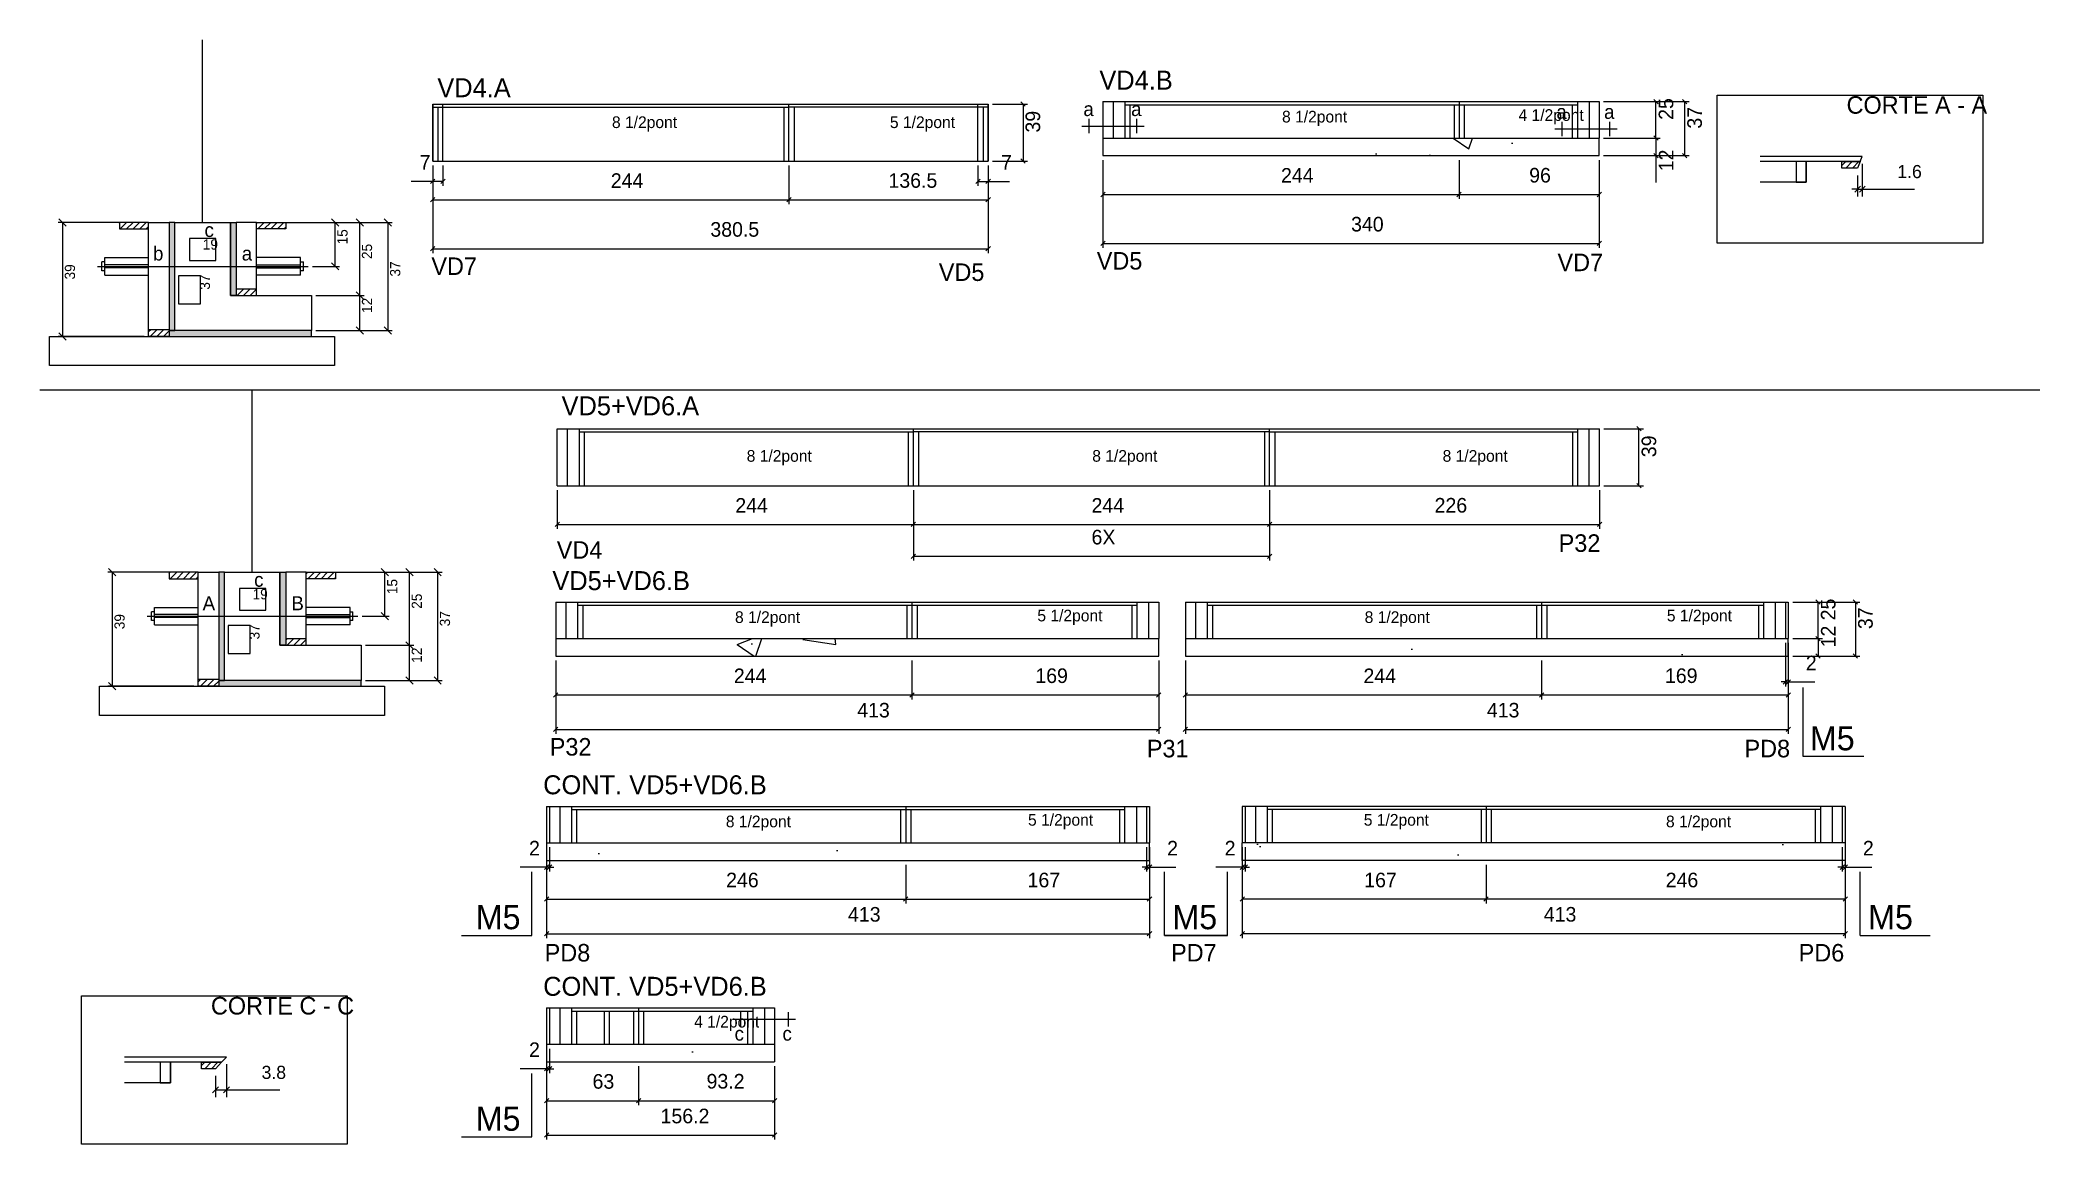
# Model space of a CAD drawing. Header units: metres. Extents: x 6563 to 7933, y 2870 to 3626.
import ezdxf

# ---------------------------------------------------------------- set-up
doc = ezdxf.new("R2010")
doc.units = ezdxf.units.M
for name, color, linetype in [('5', 7, 'Continuous'), ('barrote', 7, 'Continuous'), ('CONCRETO', 7, 'Continuous'), ('COTA', 7, 'Continuous'), ('Cota Seção (2x)', 7, 'Continuous'), ('Cotas', 7, 'Continuous'), ('detalhes', 7, 'Continuous'), ('Hachura', 7, 'Continuous'), ('Madeira', 7, 'Continuous'), ('NOMENCLATURA', 7, 'Continuous'), ('Painéis', 7, 'Continuous'), ('SARR_2.2x7', 7, 'Continuous'), ('SARR_3.5x7', 7, 'Continuous'), ('TENSOR', 7, 'Continuous'), ('texto', 7, 'Continuous'), ('TEXTO PILAR', 7, 'Continuous'), ('Texto Seção', 7, 'Continuous')]:
    doc.layers.add(name, color=color, linetype=linetype)

msp = doc.modelspace()

# ---------------------------------------------------------------- hatches: boundary and pattern name
at = {"layer": 'COTA'}
h = msp.add_hatch(dxfattribs=at)
h.set_pattern_fill('AR-CONC')
h.paths.add_polyline_path([(7631.8, 3547.1), (7290.8, 3547.1), (7290.8, 3559.1), (7631.8, 3559.1), (7631.8, 3547.1)])
h = msp.add_hatch(dxfattribs=at)
h.set_pattern_fill('AR-CONC')
h.paths.add_polyline_path([(7329, 3204.4), (6916, 3204.4), (6916, 3216.4), (7329, 3216.4), (7329, 3204.4)])
h = msp.add_hatch(dxfattribs=at)
h.set_pattern_fill('AR-CONC')
h.paths.add_polyline_path([(7760.3, 3204.4), (7347.3, 3204.4), (7347.3, 3216.4), (7760.3, 3216.4), (7760.3, 3204.4)])
h = msp.add_hatch(dxfattribs=at)
h.set_pattern_fill('AR-CONC')
h.paths.add_polyline_path([(7322.7, 3064.5), (6909.7, 3064.5), (6909.7, 3076.5), (7322.7, 3076.5), (7322.7, 3064.5)])
h = msp.add_hatch(dxfattribs=at)
h.set_pattern_fill('AR-CONC')
h.paths.add_polyline_path([(7386.3, 3064.5), (7799.3, 3064.5), (7799.3, 3076.5), (7386.3, 3076.5), (7386.3, 3064.5)])
h = msp.add_hatch(dxfattribs=at)
h.set_pattern_fill('AR-CONC')
h.paths.add_polyline_path([(7065.9, 2926.6), (7065.9, 2938.6), (6909.7, 2938.6), (6909.7, 2926.6), (7065.9, 2926.6)])
at = {"layer": 'Hachura'}
h = msp.add_hatch(dxfattribs=at)
h.set_pattern_fill('ANSI31')
h.paths.add_polyline_path([(7809.5, 3543), (7807.8, 3538.6), (7797, 3538.6), (7797, 3543), (7809.5, 3543)])
h = msp.add_hatch(dxfattribs=at)
h.set_pattern_fill('ANSI31')
h.paths.add_polyline_path([(6617.1, 3501.3), (6617.1, 3496.9), (6637.1, 3496.9), (6637.1, 3501.3), (6617.1, 3501.3)])
h = msp.add_hatch(color=7, dxfattribs=at)
h.dxf.hatch_style = 1
h.paths.add_polyline_path([(6651.1, 3501.3), (6655.1, 3501.3), (6655.1, 3427.3), (6651.1, 3427.3), (6651.1, 3501.3)])
h = msp.add_hatch(color=7, dxfattribs=at)
h.dxf.hatch_style = 1
h.paths.add_polyline_path([(6693.1, 3501.3), (6697.1, 3501.3), (6697.1, 3451.3), (6693.1, 3451.3), (6693.1, 3501.3)])
h = msp.add_hatch(dxfattribs=at)
h.set_pattern_fill('ANSI31')
h.paths.add_polyline_path([(6731.1, 3501.3), (6731.1, 3496.9), (6711.1, 3496.9), (6711.1, 3501.3), (6731.1, 3501.3)])
h = msp.add_hatch(dxfattribs=at)
h.set_pattern_fill('ANSI31')
h.paths.add_polyline_path([(6697.1, 3455.7), (6697.1, 3451.3), (6711.1, 3451.3), (6711.1, 3455.7), (6697.1, 3455.7)])
h = msp.add_hatch(dxfattribs=at)
h.set_pattern_fill('ANSI31')
h.paths.add_polyline_path([(6651.1, 3428.1), (6651.1, 3423.3), (6637.1, 3423.3), (6637.1, 3428.1), (6651.1, 3428.1)])
h = msp.add_hatch(color=7, dxfattribs=at)
h.dxf.hatch_style = 1
h.paths.add_polyline_path([(6651.1, 3427.3), (6651.1, 3423.3), (6748.7, 3423.3), (6748.7, 3427.3), (6651.1, 3427.3)])
h = msp.add_hatch(dxfattribs=at)
h.set_pattern_fill('ANSI31')
h.paths.add_polyline_path([(6651.1, 3261.8), (6651.1, 3257.4), (6671.1, 3257.4), (6671.1, 3261.8), (6651.1, 3261.8)])
h = msp.add_hatch(color=7, dxfattribs=at)
h.dxf.hatch_style = 1
h.paths.add_polyline_path([(6685.1, 3261.8), (6689.1, 3261.8), (6689.1, 3187.8), (6685.1, 3187.8), (6685.1, 3261.8)])
h = msp.add_hatch(color=7, dxfattribs=at)
h.dxf.hatch_style = 1
h.paths.add_polyline_path([(6727.1, 3261.8), (6731.1, 3261.8), (6731.1, 3211.8), (6727.1, 3211.8), (6727.1, 3261.8)])
h = msp.add_hatch(dxfattribs=at)
h.set_pattern_fill('ANSI31')
h.paths.add_polyline_path([(6765.1, 3261.8), (6765.1, 3257.4), (6745.1, 3257.4), (6745.1, 3261.8), (6765.1, 3261.8)])
h = msp.add_hatch(dxfattribs=at)
h.set_pattern_fill('ANSI31')
h.paths.add_polyline_path([(6731.1, 3216.2), (6731.1, 3211.8), (6745.1, 3211.8), (6745.1, 3216.2), (6731.1, 3216.2)])
h = msp.add_hatch(dxfattribs=at)
h.set_pattern_fill('ANSI31')
h.paths.add_polyline_path([(6685.1, 3188.6), (6685.1, 3183.8), (6671.1, 3183.8), (6671.1, 3188.6), (6685.1, 3188.6)])
h = msp.add_hatch(color=7, dxfattribs=at)
h.dxf.hatch_style = 1
h.paths.add_polyline_path([(6685.1, 3187.8), (6685.1, 3183.8), (6782.7, 3183.8), (6782.7, 3187.8), (6685.1, 3187.8)])
h = msp.add_hatch(dxfattribs=at)
h.set_pattern_fill('ANSI31')
h.paths.add_polyline_path([(6687.1, 2926.3), (6682.9, 2921.9), (6673.3, 2921.9), (6673.3, 2926.3), (6687.1, 2926.3)])

# ---------------------------------------------------------------- linework, layer by layer
at = {"color": 7, "lineweight": 25}
for p, q in [((6605.1, 3468.3), (6605.1, 3474.3)), ((6607.1, 3474.3), (6605.1, 3474.3)), ((6607.1, 3468.3), (6605.1, 3468.3)), ((6607.1, 3465.3), (6607.1, 3477.3)), ((6607.1, 3477.3), (6637.1, 3477.3)), ((6637.1, 3472.3), (6607.1, 3472.3)), ((6637.1, 3470.3), (6607.1, 3470.3)), ((6741.1, 3477.3), (6711.1, 3477.3)), ((6711.1, 3472.3), (6741.1, 3472.3)), ((6711.1, 3470.3), (6741.1, 3470.3)), ((6741.1, 3465.3), (6741.1, 3477.3)), ((6741.1, 3474.3), (6743.1, 3474.3)), ((6743.1, 3468.3), (6741.1, 3468.3)), ((6743.1, 3468.3), (6743.1, 3474.3)), ((6607.1, 3465.3), (6637.1, 3465.3)), ((6741.1, 3465.3), (6711.1, 3465.3)), ((6639.1, 3228.8), (6639.1, 3234.8)), ((6641.1, 3234.8), (6639.1, 3234.8)), ((6641.1, 3225.8), (6641.1, 3237.8)), ((6641.1, 3237.8), (6671.1, 3237.8)), ((6775.1, 3237.8), (6745.1, 3237.8)), ((6775.1, 3225.8), (6775.1, 3237.8)), ((6775.1, 3234.8), (6777.1, 3234.8)), ((6777.1, 3228.8), (6777.1, 3234.8)), ((6641.1, 3228.8), (6639.1, 3228.8)), ((6671.1, 3232.8), (6641.1, 3232.8)), ((6671.1, 3230.8), (6641.1, 3230.8)), ((6641.1, 3225.8), (6671.1, 3225.8)), ((6745.1, 3232.8), (6775.1, 3232.8)), ((6745.1, 3230.8), (6775.1, 3230.8)), ((6775.1, 3225.8), (6745.1, 3225.8)), ((6777.1, 3228.8), (6775.1, 3228.8))]:
    msp.add_line(p, q, dxfattribs=at)
at = {"layer": 'barrote', "color": 251, "lineweight": 25}
for points in [[(6764.5, 3403.3), (6569.3, 3403.3), (6569.3, 3423.3), (6764.5, 3423.3)], [(6798.6, 3163.8), (6603.4, 3163.8), (6603.4, 3183.8), (6798.6, 3183.8)]]:
    msp.add_lwpolyline(points, close=True, dxfattribs=at)
at = {"layer": 'CONCRETO', "color": 251, "lineweight": 25}
for points in [[(6748.7, 3451.3), (6748.7, 3427.3), (6655.1, 3427.3), (6655.1, 3455.3), (6655.1, 3455.3), (6655.1, 3501.3), (6693.1, 3501.3), (6693.1, 3451.3)], [(6782.7, 3211.8), (6782.7, 3187.8), (6689.1, 3187.8), (6689.1, 3215.8), (6689.1, 3215.8), (6689.1, 3261.8), (6727.1, 3261.8), (6727.1, 3211.8)]]:
    msp.add_lwpolyline(points, close=True, dxfattribs=at)
at = {"layer": 'COTA', "color": 4, "lineweight": 25}
for p, q in [((7215.2, 3582.4), (7239.1, 3582.4)), ((7236.1, 3582.4), (7236.1, 3543.4)), ((7633.8, 3584.1), (7672.6, 3584.1)), ((7633.8, 3584.1), (7692.4, 3584.1)), ((7669.6, 3559.1), (7669.6, 3584.1)), ((7689.4, 3547.1), (7689.4, 3584.1)), ((7633.8, 3559.1), (7672.6, 3559.1)), ((7633.8, 3559.1), (7672.6, 3559.1)), ((7669.6, 3559.1), (7669.6, 3547.1)), ((6831.7, 3540.4), (6831.7, 3513.9)), ((6831.7, 3540.4), (6831.7, 3480.4)), ((6831.7, 3540.4), (6831.7, 3526.5)), ((6838.7, 3540.4), (6838.7, 3526.5)), ((7075.7, 3540.4), (7075.7, 3513.9)), ((7075.7, 3540.4), (7075.7, 3513.9)), ((7205.2, 3540.4), (7205.2, 3526.5)), ((7212.2, 3540.4), (7212.2, 3513.9)), ((7212.2, 3540.4), (7212.2, 3480.4)), ((7212.2, 3540.4), (7212.2, 3526.5)), ((7215.2, 3543.4), (7239.1, 3543.4)), ((7290.8, 3544.1), (7290.8, 3517.5)), ((7290.8, 3544.1), (7290.8, 3484)), ((7534.8, 3544.1), (7534.8, 3517.5)), ((7534.8, 3544.1), (7534.8, 3517.5)), ((7630.8, 3544.1), (7630.8, 3517.5)), ((7630.8, 3544.1), (7630.8, 3484)), ((7633.8, 3547.1), (7672.6, 3547.1)), ((7633.8, 3547.1), (7692.4, 3547.1)), ((7669.6, 3547.1), (7669.6, 3528.8)), ((7811, 3541.6), (7811, 3519.2)), ((6831.7, 3529.5), (6816.9, 3529.5)), ((6838.7, 3529.5), (6831.7, 3529.5)), ((7205.2, 3529.5), (7212.2, 3529.5)), ((7212.2, 3529.5), (7226.9, 3529.5)), ((7807.8, 3524.2), (7803.8, 3524.2)), ((7807.8, 3533.6), (7807.8, 3519.2)), ((7807.8, 3524.2), (7811, 3524.2)), ((7811, 3524.2), (7846.8, 3524.2)), ((6831.7, 3516.9), (7075.7, 3516.9)), ((7075.7, 3516.9), (7212.2, 3516.9)), ((7290.8, 3520.5), (7534.8, 3520.5)), ((7534.8, 3520.5), (7630.8, 3520.5)), ((6618.5, 3501.3), (6575.2, 3501.3)), ((6578.2, 3501.3), (6578.2, 3423.3)), ((6729.7, 3501.3), (6804, 3501.3)), ((6729.7, 3501.3), (6784.7, 3501.3)), ((6749.4, 3501.3), (6767.9, 3501.3)), ((6764.9, 3471.3), (6764.9, 3501.3)), ((6781.7, 3451.3), (6781.7, 3501.3)), ((6801, 3501.3), (6801, 3427.3)), ((6831.7, 3483.4), (7212.2, 3483.4)), ((7290.8, 3487), (7630.8, 3487)), ((6749.4, 3471.3), (6767.9, 3471.3)), ((6751.7, 3451.3), (6784.7, 3451.3)), ((6751.7, 3451.3), (6784.7, 3451.3)), ((6781.7, 3427.3), (6781.7, 3451.3)), ((6751.7, 3427.3), (6804, 3427.3)), ((6751.7, 3427.3), (6784.7, 3427.3)), ((6634.1, 3423.3), (6575.2, 3423.3)), ((7634, 3360.1), (7661, 3360.1)), ((7658, 3321.1), (7658, 3360.1)), ((6917, 3318.1), (6917, 3291.6)), ((7161, 3318.1), (7161, 3269.8)), ((7161, 3318.1), (7161, 3291.6)), ((7161, 3318.1), (7161, 3291.6)), ((7405, 3318.1), (7405, 3291.6)), ((7405, 3318.1), (7405, 3269.8)), ((7405, 3317.3), (7405, 3291.6)), ((7631, 3318.1), (7631, 3291.6)), ((7634, 3321.1), (7661, 3321.1)), ((6917, 3294.6), (7161, 3294.6)), ((7161, 3294.6), (7405, 3294.6)), ((7405, 3294.6), (7631, 3294.6)), ((6652.5, 3261.8), (6609.2, 3261.8)), ((6612.2, 3261.8), (6612.2, 3183.8)), ((6763.7, 3261.8), (6838.1, 3261.8)), ((6763.7, 3261.8), (6818.8, 3261.8)), ((6783.4, 3261.8), (6802, 3261.8)), ((6799, 3231.8), (6799, 3261.8)), ((6815.8, 3211.8), (6815.8, 3261.8)), ((6835.1, 3261.8), (6835.1, 3187.8)), ((7161, 3272.8), (7405, 3272.8)), ((7763.3, 3241.4), (7783.7, 3241.4)), ((7763.3, 3241.4), (7809.3, 3241.4)), ((7780.7, 3216.4), (7780.7, 3241.4)), ((7806.3, 3241.4), (7806.3, 3204.4)), ((6783.4, 3231.8), (6802, 3231.8)), ((6785.7, 3211.8), (6818.8, 3211.8)), ((6785.7, 3211.8), (6818.8, 3211.8)), ((6815.8, 3187.8), (6815.8, 3211.8)), ((7758.3, 3213.4), (7758.3, 3183.7)), ((7760.3, 3213.4), (7760.3, 3183.7)), ((7763.3, 3216.4), (7783.7, 3216.4)), ((7763.3, 3216.4), (7783.7, 3216.4)), ((7780.7, 3216.4), (7780.7, 3204.4)), ((6916, 3201.4), (6916, 3174.8)), ((6916, 3201.4), (6916, 3151.2)), ((7160, 3201.4), (7160, 3174.8)), ((7160, 3201.4), (7160, 3174.8)), ((7329, 3201.4), (7329, 3174.8)), ((7329, 3201.4), (7329, 3151.2)), ((7347.3, 3201.4), (7347.3, 3174.8)), ((7347.3, 3201.4), (7347.3, 3151.2)), ((7591.3, 3201.4), (7591.3, 3174.8)), ((7591.3, 3201.4), (7591.3, 3174.8)), ((7760.3, 3201.4), (7760.3, 3174.8)), ((7760.3, 3201.4), (7760.3, 3151.2)), ((7763.3, 3204.4), (7783.7, 3204.4)), ((7763.3, 3204.4), (7809.3, 3204.4)), ((6668.1, 3183.8), (6609.2, 3183.8)), ((6785.7, 3187.8), (6838.1, 3187.8)), ((6785.7, 3187.8), (6818.8, 3187.8)), ((7758.3, 3186.7), (7755.3, 3186.7)), ((7758.3, 3186.7), (7760.3, 3186.7)), ((7760.3, 3186.7), (7778.4, 3186.7)), ((6916, 3177.8), (7160, 3177.8)), ((7160, 3177.8), (7329, 3177.8)), ((7347.3, 3177.8), (7591.3, 3177.8)), ((7591.3, 3177.8), (7760.3, 3177.8)), ((6916, 3154.2), (7329, 3154.2)), ((7347.3, 3154.2), (7760.3, 3154.2)), ((6909.7, 3073.5), (6909.7, 3056.9)), ((6911.7, 3073.5), (6911.7, 3056.9)), ((7320.7, 3073.5), (7320.7, 3056.9)), ((7322.7, 3073.5), (7322.7, 3056.9)), ((7386.3, 3073.5), (7386.3, 3056.9)), ((7388.3, 3073.5), (7388.3, 3056.9)), ((7797.3, 3073.5), (7797.3, 3056.9)), ((7799.3, 3073.5), (7799.3, 3056.9)), ((6909.7, 3059.9), (6891.6, 3059.9)), ((6909.7, 3061.5), (6909.7, 3035)), ((6909.7, 3061.5), (6909.7, 3011.3)), ((6911.7, 3059.9), (6909.7, 3059.9)), ((6911.7, 3059.9), (6914.7, 3059.9)), ((7155.7, 3061.5), (7155.7, 3035)), ((7155.7, 3061.5), (7155.7, 3035)), ((7320.7, 3059.9), (7317.7, 3059.9)), ((7320.7, 3059.9), (7322.7, 3059.9)), ((7322.7, 3061.5), (7322.7, 3035)), ((7322.7, 3061.5), (7322.7, 3011.3)), ((7322.7, 3059.9), (7340.8, 3059.9)), ((7386.3, 3059.9), (7368.2, 3059.9)), ((7386.3, 3061.5), (7386.3, 3035)), ((7386.3, 3061.5), (7386.3, 3011.3)), ((7388.3, 3059.9), (7386.3, 3059.9)), ((7388.3, 3059.9), (7391.3, 3059.9)), ((7553.3, 3061.5), (7553.3, 3035)), ((7553.3, 3061.5), (7553.3, 3035)), ((7797.3, 3059.9), (7794.3, 3059.9)), ((7797.3, 3059.9), (7799.3, 3059.9)), ((7799.3, 3061.5), (7799.3, 3035)), ((7799.3, 3061.5), (7799.3, 3011.3)), ((7799.3, 3059.9), (7817.4, 3059.9)), ((6909.7, 3038), (7155.7, 3038)), ((7155.7, 3038), (7322.7, 3038)), ((7553.3, 3038), (7386.3, 3038)), ((7799.3, 3038), (7553.3, 3038)), ((6909.7, 3014.3), (7322.7, 3014.3)), ((7799.3, 3014.3), (7386.3, 3014.3)), ((6909.7, 2935.6), (6909.7, 2918.9)), ((6911.7, 2935.6), (6911.7, 2918.9)), ((6690.5, 2924.9), (6690.5, 2902.4)), ((6909.7, 2921.9), (6891.6, 2921.9)), ((6909.7, 2923.6), (6909.7, 2897)), ((6909.7, 2923.6), (6909.7, 2873.4)), ((6911.7, 2921.9), (6909.7, 2921.9)), ((6911.7, 2921.9), (6914.7, 2921.9)), ((6972.7, 2923.6), (6972.7, 2897)), ((6972.7, 2923.6), (6972.7, 2897)), ((7065.9, 2923.6), (7065.9, 2897)), ((7065.9, 2923.6), (7065.9, 2873.4)), ((6682.9, 2916.9), (6682.9, 2902.4)), ((6682.9, 2907.4), (6695.5, 2907.4)), ((6690.5, 2907.4), (6727, 2907.4)), ((6909.7, 2900), (6972.7, 2900)), ((6972.7, 2900), (7065.9, 2900)), ((6909.7, 2876.4), (7065.9, 2876.4))]:
    msp.add_line(p, q, dxfattribs=at)
at = {"layer": 'COTA', "color": 0, "lineweight": 25}
for p, q in [((7237.6, 3580.9), (7234.6, 3583.9)), ((7671.1, 3582.6), (7668.1, 3585.6)), ((7690.9, 3582.6), (7687.9, 3585.6)), ((7668.1, 3560.6), (7671.1, 3557.6)), ((7671.1, 3557.6), (7668.1, 3560.6)), ((7668.1, 3548.6), (7671.1, 3545.6)), ((7687.9, 3548.6), (7690.9, 3545.6)), ((7234.6, 3544.9), (7237.6, 3541.9)), ((6833.2, 3531), (6830.2, 3528)), ((6837.2, 3528), (6840.2, 3531)), ((7206.7, 3531), (7203.7, 3528)), ((7210.7, 3528), (7213.7, 3531)), ((7292.3, 3522), (7289.3, 3519)), ((7533.3, 3519), (7536.3, 3522)), ((7536.3, 3522), (7533.3, 3519)), ((7629.3, 3519), (7632.3, 3522)), ((6833.2, 3518.4), (6830.2, 3515.4)), ((7074.2, 3515.4), (7077.2, 3518.4)), ((7077.2, 3518.4), (7074.2, 3515.4)), ((7210.7, 3515.4), (7213.7, 3518.4)), ((6833.2, 3484.9), (6830.2, 3481.9)), ((7210.7, 3481.9), (7213.7, 3484.9)), ((7292.3, 3488.5), (7289.3, 3485.5)), ((7629.3, 3485.5), (7632.3, 3488.5)), ((7659.5, 3358.6), (7656.5, 3361.6)), ((7656.5, 3322.6), (7659.5, 3319.6)), ((6918.5, 3296.1), (6915.5, 3293.1)), ((7159.5, 3293.1), (7162.5, 3296.1)), ((7162.5, 3296.1), (7159.5, 3293.1)), ((7406.5, 3296.1), (7403.5, 3293.1)), ((7403.5, 3293.1), (7406.5, 3296.1)), ((7629.5, 3293.1), (7632.5, 3296.1)), ((7162.5, 3274.3), (7159.5, 3271.3)), ((7403.5, 3271.3), (7406.5, 3274.3)), ((7782.2, 3239.9), (7779.2, 3242.9)), ((7807.8, 3239.9), (7804.8, 3242.9)), ((7779.2, 3217.9), (7782.2, 3214.9)), ((7782.2, 3214.9), (7779.2, 3217.9)), ((7779.2, 3205.9), (7782.2, 3202.9)), ((7804.8, 3205.9), (7807.8, 3202.9)), ((6917.5, 3179.3), (6914.5, 3176.3)), ((7158.5, 3176.3), (7161.5, 3179.3)), ((7161.5, 3179.3), (7158.5, 3176.3)), ((7327.5, 3176.3), (7330.5, 3179.3)), ((7348.8, 3179.3), (7345.8, 3176.3)), ((7589.8, 3176.3), (7592.8, 3179.3)), ((7592.8, 3179.3), (7589.8, 3176.3)), ((7756.8, 3185.2), (7759.8, 3188.2)), ((7761.8, 3188.2), (7758.8, 3185.2)), ((7758.8, 3176.3), (7761.8, 3179.3)), ((6917.5, 3155.7), (6914.5, 3152.7)), ((7327.5, 3152.7), (7330.5, 3155.7)), ((7348.8, 3155.7), (7345.8, 3152.7)), ((7758.8, 3152.7), (7761.8, 3155.7)), ((6908.2, 3058.4), (6911.2, 3061.4)), ((6913.2, 3061.4), (6910.2, 3058.4)), ((7319.2, 3058.4), (7322.2, 3061.4)), ((7324.2, 3061.4), (7321.2, 3058.4)), ((7384.8, 3058.4), (7387.8, 3061.4)), ((7389.8, 3061.4), (7386.8, 3058.4)), ((7795.8, 3058.4), (7798.8, 3061.4)), ((7800.8, 3061.4), (7797.8, 3058.4)), ((6911.2, 3039.5), (6908.2, 3036.5)), ((7154.2, 3036.5), (7157.2, 3039.5)), ((7157.2, 3039.5), (7154.2, 3036.5)), ((7321.2, 3036.5), (7324.2, 3039.5)), ((7387.8, 3039.5), (7384.8, 3036.5)), ((7554.8, 3039.5), (7551.8, 3036.5)), ((7551.8, 3036.5), (7554.8, 3039.5)), ((7797.8, 3036.5), (7800.8, 3039.5)), ((6911.2, 3015.8), (6908.2, 3012.8)), ((7321.2, 3012.8), (7324.2, 3015.8)), ((7387.8, 3015.8), (7384.8, 3012.8)), ((7797.8, 3012.8), (7800.8, 3015.8)), ((6908.2, 2920.4), (6911.2, 2923.4)), ((6913.2, 2923.4), (6910.2, 2920.4)), ((6911.2, 2901.5), (6908.2, 2898.5)), ((6971.2, 2898.5), (6974.2, 2901.5)), ((6974.2, 2901.5), (6971.2, 2898.5)), ((7064.4, 2898.5), (7067.4, 2901.5)), ((6911.2, 2877.9), (6908.2, 2874.9)), ((7064.4, 2874.9), (7067.4, 2877.9))]:
    msp.add_line(p, q, dxfattribs=at)
at = {"layer": 'COTA', "color": 241, "lineweight": 25}
for p, q in [((7290.8, 3559.1), (7290.8, 3547.1)), ((7630.8, 3547.1), (7630.8, 3559.1)), ((7290.8, 3547.1), (7630.8, 3547.1)), ((6562.7, 3386.8), (7932.7, 3386.8)), ((6916, 3216.4), (6916, 3204.4)), ((7329, 3204.4), (7329, 3216.4)), ((7347.3, 3216.4), (7347.3, 3204.4)), ((7760.3, 3204.4), (7760.3, 3216.4)), ((6916, 3204.4), (7329, 3204.4)), ((7347.3, 3204.4), (7760.3, 3204.4)), ((6909.7, 3076.5), (6909.7, 3064.5)), ((7322.7, 3064.5), (7322.7, 3076.5)), ((7386.3, 3064.5), (7386.3, 3076.5)), ((7799.3, 3076.5), (7799.3, 3064.5)), ((6909.7, 3064.5), (7322.7, 3064.5)), ((7799.3, 3064.5), (7386.3, 3064.5)), ((6909.7, 2938.6), (6909.7, 2926.6)), ((7065.9, 2938.6), (7065.9, 2926.6)), ((6909.7, 2926.6), (7065.9, 2926.6))]:
    msp.add_line(p, q, dxfattribs=at)
at = {"layer": 'COTA', "color": 0, "lineweight": 25}
for points in [[(7805.8, 3522.2), (7809.8, 3526.2)], [(7813, 3526.2), (7809, 3522.2)], [(6580.7, 3498.8), (6575.7, 3503.8)], [(6767.4, 3498.8), (6762.4, 3503.8)], [(6784.2, 3498.8), (6779.2, 3503.8)], [(6803.5, 3498.8), (6798.5, 3503.8)], [(6762.4, 3473.8), (6767.4, 3468.8)], [(6784.2, 3448.8), (6779.2, 3453.8)], [(6779.2, 3453.8), (6784.2, 3448.8)], [(6575.7, 3425.8), (6580.7, 3420.8)], [(6779.2, 3429.8), (6784.2, 3424.8)], [(6798.5, 3429.8), (6803.5, 3424.8)], [(6614.7, 3259.3), (6609.7, 3264.3)], [(6801.5, 3259.3), (6796.5, 3264.3)], [(6818.3, 3259.3), (6813.3, 3264.3)], [(6837.6, 3259.3), (6832.6, 3264.3)], [(6796.5, 3234.3), (6801.5, 3229.3)], [(6818.3, 3209.3), (6813.3, 3214.3)], [(6813.3, 3214.3), (6818.3, 3209.3)], [(6609.7, 3186.3), (6614.7, 3181.3)], [(6813.3, 3190.3), (6818.3, 3185.3)], [(6832.6, 3190.3), (6837.6, 3185.3)], [(6684.9, 2909.4), (6680.9, 2905.4)], [(6688.5, 2905.4), (6692.5, 2909.4)]]:
    msp.add_lwpolyline(points, dxfattribs=at)
at = {"layer": 'Cota Seção (2x)', "color": 180, "lineweight": 25}
for p, q in [((6683.2, 3490.3), (6665.2, 3490.3)), ((6665.2, 3490.3), (6665.2, 3475.3)), ((6683.2, 3475.3), (6683.2, 3490.3)), ((6665.2, 3475.3), (6683.2, 3475.3)), ((6672.6, 3464.9), (6657.6, 3464.9)), ((6657.6, 3464.9), (6657.6, 3445.6)), ((6672.6, 3445.6), (6672.6, 3464.9)), ((6657.6, 3445.6), (6672.6, 3445.6)), ((6717.3, 3250.8), (6699.3, 3250.8)), ((6699.3, 3250.8), (6699.3, 3235.8)), ((6717.3, 3235.8), (6717.3, 3250.8)), ((6699.3, 3235.8), (6717.3, 3235.8)), ((6706.6, 3225.4), (6691.6, 3225.4)), ((6691.6, 3225.4), (6691.6, 3206.1)), ((6706.6, 3206.1), (6706.6, 3225.4)), ((6691.6, 3206.1), (6706.6, 3206.1))]:
    msp.add_line(p, q, dxfattribs=at)
at = {"layer": 'Cotas', "color": 1, "lineweight": 25}
for points in [[(7711.6, 3588.5), (7893.6, 3588.5), (7893.6, 3487.1), (7711.6, 3487.1)], [(6591.2, 2971.8), (6773.1, 2971.8), (6773.1, 2870.3), (6591.2, 2870.3)]]:
    msp.add_lwpolyline(points, close=True, dxfattribs=at)
at = {"layer": 'Madeira', "color": 126, "lineweight": 18}
for points in [[(7772.6, 3543), (7772.6, 3529), (7741.1, 3529)], [(6652.1, 2926.3), (6652.1, 2912.3), (6620.7, 2912.3)]]:
    msp.add_lwpolyline(points, dxfattribs=at)
for points in [[(7772.6, 3529), (7772.6, 3543), (7765.6, 3543), (7765.6, 3529)], [(7797, 3543), (7809.5, 3543), (7807.8, 3538.6), (7797, 3538.6)], [(6617.1, 3501.3), (6617.1, 3496.9), (6637.1, 3496.9), (6637.1, 3501.3)], [(6651.1, 3423.3), (6637.1, 3423.3), (6637.1, 3501.3), (6651.1, 3501.3)], [(6697.1, 3451.3), (6711.1, 3451.3), (6711.1, 3501.3), (6697.1, 3501.3)], [(6731.1, 3501.3), (6731.1, 3496.9), (6711.1, 3496.9), (6711.1, 3501.3)], [(6697.1, 3455.7), (6697.1, 3451.3), (6711.1, 3451.3), (6711.1, 3455.7)], [(6651.1, 3428.1), (6651.1, 3423.3), (6637.1, 3423.3), (6637.1, 3428.1)], [(6651.1, 3261.8), (6651.1, 3257.4), (6671.1, 3257.4), (6671.1, 3261.8)], [(6685.1, 3183.8), (6671.1, 3183.8), (6671.1, 3261.8), (6685.1, 3261.8)], [(6731.1, 3211.8), (6745.1, 3211.8), (6745.1, 3261.8), (6731.1, 3261.8)], [(6765.1, 3261.8), (6765.1, 3257.4), (6745.1, 3257.4), (6745.1, 3261.8)], [(6731.1, 3216.2), (6731.1, 3211.8), (6745.1, 3211.8), (6745.1, 3216.2)], [(6685.1, 3188.6), (6685.1, 3183.8), (6671.1, 3183.8), (6671.1, 3188.6)], [(6652.1, 2912.3), (6652.1, 2926.3), (6645.1, 2926.3), (6645.1, 2912.3)], [(6673.3, 2926.3), (6687.1, 2926.3), (6682.9, 2921.9), (6673.3, 2921.9)]]:
    msp.add_lwpolyline(points, close=True, dxfattribs=at)
at = {"layer": 'NOMENCLATURA', "color": 7, "lineweight": 25}
for p, q in [((7276.4, 3567.3), (7319.1, 3567.3)), ((7281.4, 3562.4), (7281.4, 3572.3)), ((7314.1, 3562.4), (7314.1, 3572.3)), ((7600.4, 3565.4), (7643.1, 3565.4)), ((7605.4, 3560.4), (7605.4, 3570.3)), ((7638.1, 3560.4), (7638.1, 3570.3)), ((7770.5, 3135.7), (7770.5, 3182.9)), ((7812.1, 3135.7), (7770.5, 3135.7)), ((6899.5, 3013.2), (6899.5, 3056.6)), ((7332.9, 3013.2), (7332.9, 3056.6)), ((7376.1, 3013.2), (7376.1, 3056.6)), ((7809.5, 3013.2), (7809.5, 3056.6)), ((6851.5, 3013.2), (6899.5, 3013.2)), ((7332.9, 3013.2), (7376.1, 3013.2)), ((7376.1, 3013.2), (7332.9, 3013.2)), ((7809.5, 3013.2), (7857.5, 3013.2)), ((7042.5, 2960.7), (7042.5, 2950.7)), ((7075.3, 2960.7), (7075.3, 2950.7)), ((7037.5, 2955.7), (7080.3, 2955.7)), ((6899.5, 2875.2), (6899.5, 2918.6)), ((6851.5, 2875.2), (6899.5, 2875.2))]:
    msp.add_line(p, q, dxfattribs=at)
at = {"layer": 'Painéis', "color": 200, "lineweight": 25}
for p, q in [((6831.7, 3582.4), (7212.2, 3582.4)), ((6831.7, 3543.4), (6831.7, 3582.4)), ((7075.7, 3543.4), (7075.7, 3582.4)), ((7212.2, 3543.4), (7212.2, 3582.4)), ((7290.8, 3584.1), (7630.8, 3584.1)), ((7290.8, 3584.1), (7290.8, 3559.1)), ((7534.8, 3584.1), (7534.8, 3559.1)), ((7630.8, 3584.1), (7630.8, 3559.1)), ((7290.8, 3559.1), (7630.8, 3559.1)), ((6831.7, 3543.4), (7212.2, 3543.4)), ((7811, 3546.6), (7741.1, 3546.6)), ((7809.5, 3543), (7741.1, 3543)), ((7809.5, 3543), (7811, 3546.6)), ((6917, 3321.1), (6917, 3360.1)), ((6917, 3360.1), (7631, 3360.1)), ((7161, 3321.1), (7161, 3360.1)), ((7405, 3321.1), (7405, 3360.1)), ((7405, 3321.1), (7405, 3360.1)), ((7405, 3321.1), (7405, 3360.1)), ((7631, 3321.1), (7631, 3360.1)), ((6917, 3321.1), (7631, 3321.1)), ((6916, 3241.4), (7329, 3241.4)), ((6916, 3241.4), (6916, 3216.4)), ((7160, 3241.4), (7160, 3216.4)), ((7329, 3241.4), (7329, 3216.4)), ((7347.3, 3241.4), (7760.3, 3241.4)), ((7347.3, 3241.4), (7347.3, 3216.4)), ((7591.3, 3241.4), (7591.3, 3216.4)), ((7758.3, 3241.4), (7758.3, 3216.4)), ((7760.3, 3241.4), (7760.3, 3216.4)), ((6916, 3216.4), (7329, 3216.4)), ((7347.3, 3216.4), (7760.3, 3216.4)), ((6909.7, 3101.5), (7322.7, 3101.5)), ((6909.7, 3101.5), (6909.7, 3076.5)), ((6911.7, 3101.5), (6911.7, 3076.5)), ((7155.7, 3101.5), (7155.7, 3076.5)), ((7320.7, 3101.5), (7320.7, 3076.5)), ((7322.7, 3101.5), (7322.7, 3076.5)), ((7799.3, 3101.5), (7386.3, 3101.5)), ((7386.3, 3101.5), (7386.3, 3076.5)), ((7388.3, 3101.5), (7388.3, 3076.5)), ((7553.3, 3101.5), (7553.3, 3076.5)), ((7797.3, 3101.5), (7797.3, 3076.5)), ((7799.3, 3101.5), (7799.3, 3076.5)), ((6909.7, 3076.5), (7322.7, 3076.5)), ((7799.3, 3076.5), (7386.3, 3076.5)), ((6909.7, 2963.6), (7065.9, 2963.6)), ((6909.7, 2963.6), (6909.7, 2938.6)), ((6911.7, 2963.6), (6911.7, 2938.6)), ((6972.7, 2963.6), (6972.7, 2938.6)), ((7065.9, 2963.6), (7065.9, 2938.6)), ((6909.7, 2938.6), (7065.9, 2938.6)), ((6690.5, 2929.9), (6620.6, 2929.9)), ((6687.1, 2926.3), (6620.7, 2926.3)), ((6687.1, 2926.3), (6690.5, 2929.9))]:
    msp.add_line(p, q, dxfattribs=at)
for points in [[(6651.1, 3427.3), (6655.1, 3427.3), (6655.1, 3501.3), (6651.1, 3501.3)], [(6697.1, 3451.3), (6693.1, 3451.3), (6693.1, 3501.3), (6697.1, 3501.3)], [(6651.1, 3427.3), (6651.1, 3423.3), (6748.7, 3423.3), (6748.7, 3427.3)], [(6685.1, 3187.8), (6689.1, 3187.8), (6689.1, 3261.8), (6685.1, 3261.8)], [(6731.1, 3211.8), (6727.1, 3211.8), (6727.1, 3261.8), (6731.1, 3261.8)], [(6685.1, 3187.8), (6685.1, 3183.8), (6782.7, 3183.8), (6782.7, 3187.8)]]:
    msp.add_lwpolyline(points, close=True, dxfattribs=at)
at = {"layer": 'SARR_2.2x7', "color": 40, "lineweight": 25}
for p, q in [((6831.7, 3580.2), (7075.7, 3580.2)), ((6838.7, 3543.4), (6838.7, 3582.4)), ((7212.2, 3580.2), (7075.7, 3580.2)), ((7205.2, 3543.4), (7205.2, 3582.4)), ((7297.8, 3584.1), (7297.8, 3559.1)), ((7305.8, 3581.9), (7534.8, 3581.9)), ((7534.8, 3581.9), (7615.8, 3581.9)), ((7623.8, 3584.1), (7623.8, 3559.1)), ((6924, 3321.1), (6924, 3360.1)), ((6932, 3357.9), (7161, 3357.9)), ((7405, 3357.9), (7161, 3357.9)), ((7405, 3357.9), (7616, 3357.9)), ((7624, 3321.1), (7624, 3360.1)), ((6923, 3241.4), (6923, 3216.4)), ((6931, 3239.2), (7160, 3239.2)), ((7160, 3239.2), (7314, 3239.2)), ((7322, 3241.4), (7322, 3216.4)), ((7354.3, 3241.4), (7354.3, 3216.4)), ((7362.3, 3239.2), (7591.3, 3239.2)), ((7591.3, 3239.2), (7743.3, 3239.2)), ((7751.3, 3241.4), (7751.3, 3216.4)), ((6918.7, 3101.5), (6918.7, 3076.5)), ((6926.7, 3099.3), (7155.7, 3099.3)), ((7155.7, 3099.3), (7305.7, 3099.3)), ((7313.7, 3101.5), (7313.7, 3076.5)), ((7395.3, 3101.5), (7395.3, 3076.5)), ((7553.3, 3099.3), (7403.3, 3099.3)), ((7782.3, 3099.3), (7553.3, 3099.3)), ((7790.3, 3101.5), (7790.3, 3076.5)), ((6918.7, 2963.6), (6918.7, 2938.6)), ((6926.7, 2961.4), (6972.7, 2961.4)), ((6972.7, 2961.4), (7050.9, 2961.4)), ((7058.9, 2963.6), (7058.9, 2938.6))]:
    msp.add_line(p, q, dxfattribs=at)
at = {"layer": 'SARR_3.5x7', "color": 81, "lineweight": 25}
for p, q in [((6831.7, 3582.4), (6831.7, 3543.4)), ((6835.2, 3580.2), (6835.2, 3543.4)), ((7072.2, 3580.2), (7072.2, 3543.4)), ((7079.2, 3580.2), (7079.2, 3543.4)), ((7208.7, 3580.2), (7208.7, 3543.4)), ((7212.2, 3582.4), (7212.2, 3543.4)), ((7305.8, 3584.1), (7305.8, 3559.1)), ((7309.3, 3581.9), (7309.3, 3559.1)), ((7531.3, 3581.9), (7531.3, 3559.1)), ((7538.3, 3581.9), (7538.3, 3559.1)), ((7612.3, 3581.9), (7612.3, 3559.1)), ((7615.8, 3584.1), (7615.8, 3559.1)), ((6932, 3360.1), (6932, 3321.1)), ((6935.5, 3357.9), (6935.5, 3321.1)), ((7157.5, 3357.9), (7157.5, 3321.1)), ((7164.5, 3357.9), (7164.5, 3321.1)), ((7401.5, 3357.9), (7401.5, 3321.1)), ((7408.5, 3357.9), (7408.5, 3321.1)), ((7612.5, 3357.9), (7612.5, 3321.1)), ((7616, 3360.1), (7616, 3321.1)), ((6931, 3241.4), (6931, 3216.4)), ((6934.5, 3239.2), (6934.5, 3216.4)), ((7156.5, 3239.2), (7156.5, 3216.4)), ((7163.5, 3239.2), (7163.5, 3216.4)), ((7310.5, 3239.2), (7310.5, 3216.4)), ((7314, 3241.4), (7314, 3216.4)), ((7362.3, 3241.4), (7362.3, 3216.4)), ((7365.8, 3239.2), (7365.8, 3216.4)), ((7587.8, 3239.2), (7587.8, 3216.4)), ((7594.8, 3239.2), (7594.8, 3216.4)), ((7739.8, 3239.2), (7739.8, 3216.4)), ((7743.3, 3241.4), (7743.3, 3216.4)), ((6926.7, 3101.5), (6926.7, 3076.5)), ((6930.2, 3099.3), (6930.2, 3076.5)), ((7152.2, 3099.3), (7152.2, 3076.5)), ((7159.2, 3099.3), (7159.2, 3076.5)), ((7302.2, 3099.3), (7302.2, 3076.5)), ((7305.7, 3101.5), (7305.7, 3076.5)), ((7403.3, 3101.5), (7403.3, 3076.5)), ((7406.8, 3099.3), (7406.8, 3076.5)), ((7549.8, 3099.3), (7549.8, 3076.5)), ((7556.8, 3099.3), (7556.8, 3076.5)), ((7778.8, 3099.3), (7778.8, 3076.5)), ((7782.3, 3101.5), (7782.3, 3076.5)), ((6926.7, 2963.6), (6926.7, 2938.6)), ((6930.2, 2961.4), (6930.2, 2938.6)), ((6949.2, 2961.4), (6949.2, 2938.6)), ((6952.7, 2961.4), (6952.7, 2938.6)), ((6969.2, 2961.4), (6969.2, 2938.6)), ((6976.2, 2961.4), (6976.2, 2938.6)), ((7047.4, 2961.4), (7047.4, 2938.6)), ((7050.9, 2963.6), (7050.9, 2938.6))]:
    msp.add_line(p, q, dxfattribs=at)
at = {"layer": 'TENSOR', "color": 3, "lineweight": 25}
for p, q in [((6602.1, 3471.3), (6746.4, 3471.3)), ((6636.1, 3231.8), (6780.4, 3231.8))]:
    msp.add_line(p, q, dxfattribs=at)
at = {"layer": 'Texto Seção', "color": 252, "lineweight": 15}
for p, q in [((6674.1, 3501.3), (6674.1, 3626.3)), ((6708.1, 3261.8), (6708.1, 3386.8))]:
    msp.add_line(p, q, dxfattribs=at)

# ---------------------------------------------------------------- texts
at = {"layer": '5', "color": 5, "lineweight": 25}
for s, rotation, p in [('VD5', 360, (7286.6, 3469.1)), ('VD7', 360, (7602.2, 3468)), ('VD7', 360, (6830.8, 3465.4)), ('VD5', 360, (7178.4, 3461.3)), ('P32', 0, (7603, 3275.8)), ('VD4', 0, (6916.7, 3271.1)), ('P32', 360, (6911.9, 3136.3)), ('P31', 360, (7320.9, 3135.1)), ('PD8', 360, (7730.3, 3135.1)), ('PD8', 360, (6908.4, 2995.3)), ('PD7', 360, (7337.5, 2995.3)), ('PD6', 0, (7767.4, 2995.3))]:
    msp.add_text(s, height=12, rotation=rotation, dxfattribs=at).set_placement(p)
at = {"layer": 'COTA', "color": 240, "lineweight": 25}
for s, p in [('39', (7247.8, 3562.9)), ('25', (7681.5, 3571.6)), ('37', (7701.1, 3565.6)), ('12', (7681.6, 3536.4)), ('39', (7669.8, 3340.6)), ('25', (7792.6, 3228.9)), ('37', (7818.1, 3222.9)), ('12', (7792.7, 3210.4))]:
    msp.add_text(s, height=10, rotation=90, dxfattribs=at).set_placement(p)
for s, height, p in [('7', 10, (6822.8, 3537.6)), ('244', 10, (6953.7, 3525)), ('136.5', 10, (7143.9, 3525.1)), ('7', 10, (7221, 3537.6)), ('244', 10, (7412.8, 3528.6)), ('96', 10, (7582.8, 3528.7)), ('1.6', 9, (7835, 3531.7)), ('380.5', 10, (7021.9, 3491.6)), ('340', 10, (7460.8, 3495.2)), ('244', 10, (7039, 3302.6)), ('244', 10, (7283, 3302.6)), ('226', 10, (7518, 3302.7)), ('6X', 10, (7283, 3280.9)), ('244', 10, (7038, 3185.9)), ('169', 10, (7244.5, 3186)), ('244', 10, (7469.3, 3185.9)), ('169', 10, (7675.8, 3186)), ('2', 10, (7772.3, 3194.7)), ('413', 10, (7122.5, 3162.4)), ('413', 10, (7553.8, 3162.4)), ('2', 10, (6897.7, 3067.9)), ('2', 10, (7334.8, 3067.9)), ('2', 10, (7374.2, 3067.9)), ('2', 10, (7811.4, 3067.9)), ('246', 10, (7032.7, 3046.1)), ('167', 10, (7239.2, 3046.1)), ('167', 10, (7469.8, 3046.1)), ('246', 10, (7676.3, 3046.1)), ('413', 10, (7116.2, 3022.6)), ('413', 10, (7592.8, 3022.6)), ('2', 10, (6897.7, 2929.9)), ('3.8', 9, (6714.5, 2914.9)), ('63', 10, (6941.2, 2908.2)), ('93.2', 10, (7019.3, 2908.3)), ('156.2', 10, (6987.8, 2884.5))]:
    msp.add_text(s, height=height, dxfattribs=at).set_placement(p)
at = {"layer": 'COTA', "color": 1, "lineweight": 25}
for s, p in [('15', (6773.4, 3486.3)), ('25', (6790.2, 3476.3)), ('39', (6586.7, 3462.3)), ('37', (6809.5, 3464.3)), ('12', (6790.2, 3439.3)), ('15', (6807.5, 3246.8)), ('25', (6824.3, 3236.8)), ('37', (6843.6, 3224.8)), ('39', (6620.7, 3222.8)), ('12', (6824.3, 3199.8))]:
    msp.add_text(s, height=7, rotation=90, dxfattribs=at).set_placement(p)
at = {"layer": 'Cota Seção (2x)', "color": 1, "lineweight": 25}
for p in [(6674.2, 3482.8), (6708.3, 3243.3)]:
    msp.add_text('19', height=7, dxfattribs=at).set_placement(p)
for p in [(6679.1, 3455.3), (6713.1, 3215.8)]:
    msp.add_text('37', height=7, rotation=90, dxfattribs=at).set_placement(p)
at = {"layer": 'detalhes', "color": 4, "lineweight": 25}
for s, p in [('a', (7277.4, 3574.2)), ('a', (7310.1, 3574.2)), ('a', (7601.4, 3572.3)), ('a', (7634.1, 3572.3)), ('c', (6675.4, 3491.4)), ('b', (6640.1, 3475.3)), ('a', (6700.9, 3475.3)), ('c', (6709.4, 3251.9)), ('A', (6674.1, 3235.8)), ('B', (6734.9, 3235.8)), ('c', (7038.5, 2941.1)), ('c', (7071.3, 2941.1))]:
    msp.add_text(s, height=9.6, dxfattribs=at).set_placement(p)
at = {"layer": 'NOMENCLATURA', "color": 7, "lineweight": 25}
for p in [(7775.1, 3139.9), (6861.2, 3017.4), (7338.4, 3017.4), (7815, 3017.4), (6861.2, 2879.4)]:
    msp.add_text('M5', height=16.5, dxfattribs=at).set_placement(p)
at = {"layer": 'texto', "color": 2, "lineweight": 25}
for s, p in [('8 1/2pont', (7413.5, 3569.8)), ('4 1/2pont', (7575.5, 3570.9)), ('8 1/2pont', (6954.5, 3566)), ('5 1/2pont', (7144.9, 3566)), ('8 1/2pont', (7046.8, 3337.5)), ('8 1/2pont', (7283.5, 3337.5)), ('8 1/2pont', (7523.5, 3337.5)), ('8 1/2pont', (7038.8, 3227.1)), ('5 1/2pont', (7245.9, 3228.2)), ('8 1/2pont', (7470.1, 3227.1)), ('5 1/2pont', (7677.1, 3228.2)), ('5 1/2pont', (7239.5, 3088.3)), ('5 1/2pont', (7469.5, 3088.3)), ('8 1/2pont', (7032.5, 3087.2)), ('8 1/2pont', (7676.5, 3087.2)), ('4 1/2pont', (7010.8, 2950.1))]:
    msp.add_text(s, height=8, dxfattribs=at).set_placement(p)
at = {"layer": 'TEXTO PILAR', "color": 3, "lineweight": 15}
for s, p in [('CORTE A - A', (7800.2, 3575.8)), ('CORTE C - C', (6679.8, 2959))]:
    msp.add_text(s, height=12, dxfattribs=at).set_placement(p)
at = {"layer": 'Texto Seção', "color": 7, "lineweight": 15}
for s, p in [('VD4.B', (7288.4, 3592.3)), ('VD4.A', (6834.9, 3587.1)), ('VD5+VD6.A', (6920, 3369.3)), ('VD5+VD6.B', (6913.7, 3249.6)), ('CONT. VD5+VD6.B', (6907.4, 3109.8)), ('CONT. VD5+VD6.B', (6907.4, 2971.8))]:
    msp.add_text(s, height=13, dxfattribs=at).set_placement(p)

doc.saveas('drawing.dxf')
